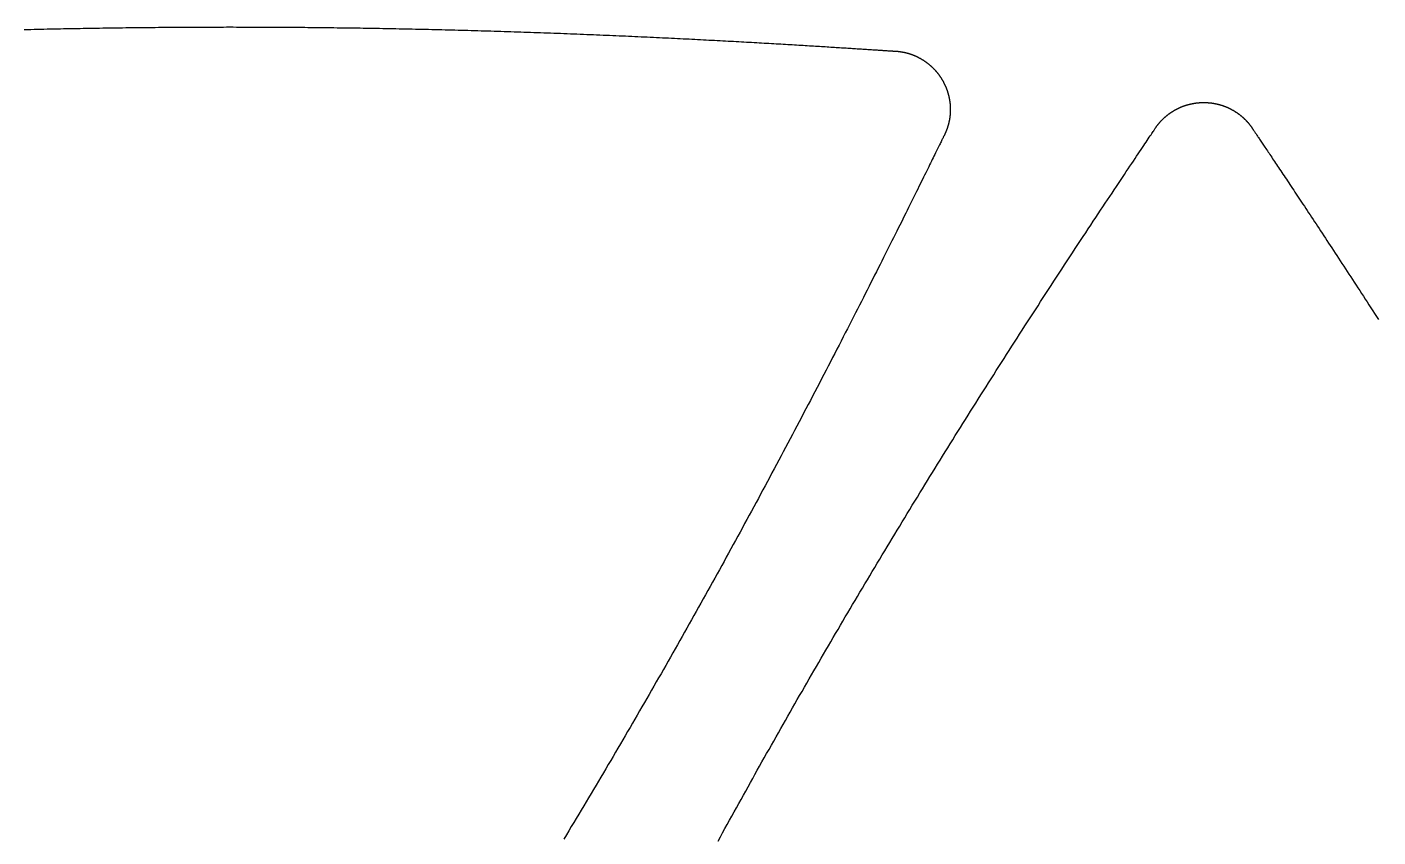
# Model space of a CAD drawing. Extents: x -3 to 136, y 0 to 121.
# Drawn here: x 29.45 to 53.04, y 14.87 to 29.02 of the extents above; entities that cross this region are included whole.
import ezdxf

# ---------------------------------------------------------------- set-up
doc = ezdxf.new("R2010")
doc.units = 0
doc.layers.get('0').update_dxf_attribs({"linetype": 'CONTINUOUS'})

msp = doc.modelspace()

# ---------------------------------------------------------------- linework, layer by layer
for points in [[(29.405, 28.9781, 0), (29.4624, 28.9795, 0), (29.5197, 28.9809, 0), (29.5771, 28.9822, 0), (29.6345, 28.9835, 0), (29.6918, 28.9848, 0), (29.7491, 28.9861, 0), (29.8064, 28.9873, 0), (29.8637, 28.9885, 0), (29.9209, 28.9897, 0), (29.9782, 28.9909, 0), (30.0354, 28.9921, 0), (30.0926, 28.9932, 0), (30.1498, 28.9943, 0), (30.207, 28.9954, 0), (30.2642, 28.9965, 0), (30.3213, 28.9975, 0), (30.3785, 28.9985, 0), (30.4356, 28.9995, 0), (30.4927, 29.0005, 0), (30.5498, 29.0015, 0), (30.6069, 29.0024, 0), (30.664, 29.0033, 0), (30.721, 29.0042, 0), (30.7781, 29.0051, 0), (30.8351, 29.0059, 0), (30.8921, 29.0068, 0), (30.9491, 29.0076, 0), (31.0061, 29.0083, 0), (31.0631, 29.0091, 0), (31.1201, 29.0098, 0), (31.177, 29.0106, 0), (31.234, 29.0112, 0), (31.2909, 29.0119, 0), (31.3479, 29.0126, 0), (31.4048, 29.0132, 0), (31.4617, 29.0138, 0), (31.5186, 29.0144, 0), (31.5755, 29.0149, 0), (31.6324, 29.0155, 0), (31.6893, 29.016, 0), (31.7462, 29.0165, 0), (31.803, 29.017, 0), (31.8599, 29.0174, 0), (31.9167, 29.0179, 0), (31.9736, 29.0183, 0), (32.0304, 29.0187, 0), (32.0872, 29.019, 0), (32.1441, 29.0194, 0), (32.2009, 29.0197, 0), (32.2577, 29.02, 0), (32.3145, 29.0203, 0), (32.3713, 29.0205, 0), (32.4281, 29.0207, 0), (32.4849, 29.021, 0), (32.5417, 29.0212, 0), (32.5985, 29.0213, 0), (32.6552, 29.0215, 0), (32.712, 29.0216, 0), (32.7688, 29.0217, 0), (32.8256, 29.0218, 0), (32.8823, 29.0218, 0), (32.9391, 29.0219, 0), (32.9959, 29.0219, 0), (33.0526, 29.0219, 0), (33.1094, 29.0218, 0), (33.1661, 29.0218, 0), (33.2229, 29.0217, 0), (33.2797, 29.0216, 0), (33.3364, 29.0215, 0), (33.3932, 29.0214, 0), (33.4499, 29.0212, 0), (33.5067, 29.021, 0), (33.5635, 29.0208, 0), (33.6202, 29.0206, 0), (33.677, 29.0204, 0), (33.7337, 29.0201, 0), (33.7905, 29.0198, 0), (33.8473, 29.0195, 0), (33.904, 29.0192, 0), (33.9608, 29.0188, 0), (34.0176, 29.0184, 0), (34.0743, 29.018, 0), (34.1311, 29.0176, 0), (34.1879, 29.0172, 0), (34.2447, 29.0167, 0), (34.3015, 29.0162, 0), (34.3583, 29.0157, 0), (34.4151, 29.0152, 0), (34.4719, 29.0146, 0), (34.5287, 29.014, 0), (34.5855, 29.0134, 0), (34.6423, 29.0128, 0), (34.6992, 29.0122, 0), (34.756, 29.0115, 0), (34.8128, 29.0108, 0), (34.8697, 29.0101, 0), (34.9265, 29.0094, 0), (34.9834, 29.0087, 0), (35.0403, 29.0079, 0), (35.0971, 29.0071, 0), (35.154, 29.0063, 0), (35.2109, 29.0055, 0), (35.2678, 29.0046, 0), (35.3247, 29.0037, 0), (35.3817, 29.0028, 0), (35.4386, 29.0019, 0), (35.4955, 29.001, 0), (35.5525, 29, 0), (35.6094, 28.999, 0), (35.6664, 28.998, 0), (35.7234, 28.997, 0), (35.7804, 28.9959, 0), (35.8374, 28.9949, 0), (35.8944, 28.9938, 0), (35.9514, 28.9927, 0), (36.0085, 28.9915, 0), (36.0655, 28.9904, 0), (36.1226, 28.9892, 0), (36.1797, 28.988, 0), (36.2368, 28.9868, 0), (36.2939, 28.9855, 0), (36.351, 28.9842, 0), (36.4081, 28.983, 0), (36.4653, 28.9816, 0), (36.5224, 28.9803, 0), (36.5796, 28.979, 0), (36.6368, 28.9776, 0), (36.694, 28.9762, 0), (36.7513, 28.9748, 0), (36.8085, 28.9733, 0), (36.8658, 28.9719, 0), (36.923, 28.9704, 0), (36.9803, 28.9689, 0), (37.0376, 28.9674, 0), (37.0949, 28.9658, 0), (37.1523, 28.9642, 0), (37.2097, 28.9626, 0), (37.267, 28.961, 0), (37.3244, 28.9594, 0), (37.3818, 28.9577, 0), (37.4393, 28.9561, 0), (37.4967, 28.9544, 0), (37.5542, 28.9527, 0), (37.6117, 28.9509, 0), (37.6692, 28.9491, 0), (37.7267, 28.9474, 0), (37.7843, 28.9456, 0), (37.8419, 28.9437, 0), (37.8995, 28.9419, 0), (37.9571, 28.94, 0), (38.0147, 28.9381, 0), (38.0724, 28.9362, 0), (38.1301, 28.9343, 0), (38.1878, 28.9323, 0), (38.2455, 28.9303, 0), (38.3033, 28.9283, 0), (38.361, 28.9263, 0), (38.4188, 28.9243, 0), (38.4767, 28.9222, 0), (38.5345, 28.9201, 0), (38.5924, 28.918, 0), (38.6503, 28.9159, 0), (38.7082, 28.9137, 0), (38.7661, 28.9116, 0), (38.8241, 28.9094, 0), (38.8821, 28.9072, 0), (38.9401, 28.9049, 0), (38.998, 28.9027, 0), (39.0557, 28.9004, 0), (39.1133, 28.8981, 0), (39.1707, 28.8958, 0), (39.228, 28.8935, 0), (39.285, 28.8912, 0), (39.342, 28.8889, 0), (39.3987, 28.8866, 0), (39.4553, 28.8842, 0), (39.5118, 28.8818, 0), (39.568, 28.8795, 0), (39.6241, 28.8771, 0), (39.68, 28.8747, 0), (39.7357, 28.8723, 0), (39.7912, 28.8698, 0), (39.8466, 28.8674, 0), (39.9017, 28.865, 0), (39.9567, 28.8625, 0), (40.0115, 28.8601, 0), (40.0661, 28.8576, 0), (40.1205, 28.8552, 0), (40.1746, 28.8527, 0), (40.2286, 28.8502, 0), (40.2824, 28.8477, 0), (40.336, 28.8452, 0), (40.3893, 28.8427, 0), (40.4425, 28.8402, 0), (40.4954, 28.8377, 0), (40.5481, 28.8352, 0), (40.6006, 28.8327, 0), (40.6529, 28.8301, 0), (40.7049, 28.8276, 0), (40.7567, 28.8251, 0), (40.8083, 28.8226, 0), (40.8597, 28.82, 0), (40.9108, 28.8175, 0), (40.9617, 28.8149, 0), (41.0123, 28.8124, 0), (41.0627, 28.8099, 0), (41.1128, 28.8073, 0), (41.1628, 28.8048, 0), (41.2124, 28.8022, 0), (41.2618, 28.7997, 0), (41.311, 28.7971, 0), (41.3599, 28.7946, 0), (41.4085, 28.792, 0), (41.4569, 28.7895, 0), (41.505, 28.787, 0), (41.5528, 28.7844, 0), (41.6004, 28.7819, 0), (41.6477, 28.7794, 0), (41.6947, 28.7768, 0), (41.7414, 28.7743, 0), (41.7879, 28.7718, 0), (41.8341, 28.7693, 0), (41.88, 28.7668, 0), (41.9256, 28.7643, 0), (41.9709, 28.7618, 0), (42.016, 28.7593, 0), (42.0607, 28.7568, 0), (42.1052, 28.7543, 0), (42.1493, 28.7518, 0), (42.1931, 28.7494, 0), (42.2367, 28.7469, 0), (42.2799, 28.7445, 0), (42.3228, 28.742, 0), (42.3655, 28.7396, 0), (42.4077, 28.7371, 0), (42.4497, 28.7347, 0), (42.4914, 28.7323, 0), (42.5327, 28.7299, 0), (42.5738, 28.7275, 0), (42.6144, 28.7252, 0), (42.6548, 28.7228, 0), (42.6948, 28.7205, 0), (42.7345, 28.7181, 0), (42.7739, 28.7158, 0), (42.8129, 28.7135, 0), (42.8516, 28.7112, 0), (42.8899, 28.7089, 0), (42.9279, 28.7066, 0), (42.9656, 28.7043, 0), (43.0029, 28.7021, 0), (43.0398, 28.6999, 0), (43.0764, 28.6976, 0), (43.1126, 28.6954, 0), (43.1485, 28.6932, 0), (43.184, 28.6911, 0), (43.2191, 28.6889, 0), (43.2539, 28.6868, 0), (43.2883, 28.6847, 0), (43.3223, 28.6825, 0), (43.356, 28.6805, 0), (43.3892, 28.6784, 0), (43.4221, 28.6763, 0), (43.4546, 28.6743, 0), (43.4868, 28.6723, 0), (43.5185, 28.6703, 0), (43.5498, 28.6683, 0), (43.5808, 28.6664, 0), (43.6113, 28.6645, 0), (43.6415, 28.6625, 0), (43.6713, 28.6607, 0), (43.7006, 28.6588, 0), (43.7296, 28.6569, 0), (43.7581, 28.6551, 0), (43.7862, 28.6533, 0), (43.814, 28.6515, 0), (43.8413, 28.6498, 0), (43.8681, 28.6481, 0), (43.8946, 28.6463, 0), (43.9207, 28.6447, 0), (43.9463, 28.643, 0), (43.9715, 28.6414, 0), (43.9962, 28.6398, 0), (44.0206, 28.6382, 0), (44.0445, 28.6366, 0), (44.0679, 28.6351, 0), (44.0909, 28.6336, 0), (44.1135, 28.6321, 0), (44.1356, 28.6307, 0), (44.1573, 28.6293, 0), (44.1786, 28.6279, 0), (44.1993, 28.6265, 0), (44.2197, 28.6252, 0), (44.2395, 28.6239, 0), (44.259, 28.6226, 0), (44.2779, 28.6214, 0), (44.2964, 28.6202, 0), (44.3144, 28.619, 0), (44.332, 28.6178, 0), (44.349, 28.6167, 0), (44.3656, 28.6156, 0), (44.3818, 28.6146, 0), (44.3974, 28.6135, 0), (44.4126, 28.6125, 0), (44.4273, 28.6116, 0), (44.4415, 28.6107, 0), (44.4552, 28.6098, 0), (44.4684, 28.6089, 0), (44.4811, 28.6081, 0), (44.4933, 28.6073, 0), (44.5051, 28.6066, 0), (44.5163, 28.6059, 0), (44.527, 28.6052, 0), (44.5372, 28.6045, 0), (44.5469, 28.6039, 0), (44.5561, 28.6034, 0), (44.5648, 28.6028, 0), (44.573, 28.6023, 0), (44.5806, 28.6019, 0), (44.5877, 28.6015, 0), (44.5943, 28.6011, 0), (44.6004, 28.6008, 0), (44.606, 28.6005, 0), (44.611, 28.6002, 0)], [(44.611, 28.6002, 0), (44.6155, 28.6, 0), (44.62, 28.5997, 0), (44.6246, 28.5994, 0), (44.6291, 28.5991, 0), (44.6336, 28.5988, 0), (44.6381, 28.5985, 0), (44.6426, 28.5981, 0), (44.6471, 28.5977, 0), (44.6517, 28.5973, 0), (44.6562, 28.5969, 0), (44.6607, 28.5965, 0), (44.6652, 28.596, 0), (44.6697, 28.5955, 0), (44.6742, 28.595, 0), (44.6787, 28.5945, 0), (44.6832, 28.5939, 0), (44.6877, 28.5934, 0), (44.6921, 28.5928, 0), (44.6966, 28.5922, 0), (44.7011, 28.5915, 0), (44.7056, 28.5909, 0), (44.7101, 28.5902, 0), (44.7145, 28.5895, 0), (44.719, 28.5888, 0), (44.7235, 28.5881, 0), (44.7279, 28.5873, 0), (44.7324, 28.5866, 0), (44.7369, 28.5858, 0), (44.7413, 28.585, 0), (44.7458, 28.5841, 0), (44.7502, 28.5833, 0), (44.7547, 28.5824, 0), (44.7591, 28.5815, 0), (44.7635, 28.5806, 0), (44.768, 28.5796, 0), (44.7724, 28.5787, 0), (44.7768, 28.5777, 0), (44.7812, 28.5767, 0), (44.7856, 28.5757, 0), (44.79, 28.5747, 0), (44.7944, 28.5736, 0), (44.7989, 28.5725, 0), (44.8032, 28.5714, 0), (44.8076, 28.5703, 0), (44.812, 28.5692, 0), (44.8164, 28.568, 0), (44.8208, 28.5669, 0), (44.8252, 28.5657, 0), (44.8295, 28.5645, 0), (44.8339, 28.5632, 0), (44.8382, 28.562, 0), (44.8426, 28.5607, 0), (44.8469, 28.5594, 0), (44.8513, 28.5581, 0), (44.8556, 28.5567, 0), (44.8599, 28.5554, 0), (44.8642, 28.554, 0), (44.8685, 28.5526, 0), (44.8729, 28.5512, 0), (44.8772, 28.5498, 0), (44.8814, 28.5483, 0), (44.8857, 28.5469, 0), (44.89, 28.5454, 0), (44.8943, 28.5439, 0), (44.8985, 28.5424, 0), (44.9028, 28.5408, 0), (44.907, 28.5392, 0), (44.9113, 28.5377, 0), (44.9155, 28.5361, 0), (44.9197, 28.5344, 0), (44.924, 28.5328, 0), (44.9282, 28.5311, 0), (44.9324, 28.5295, 0), (44.9366, 28.5278, 0), (44.9408, 28.526, 0), (44.9449, 28.5243, 0), (44.9491, 28.5226, 0), (44.9533, 28.5208, 0), (44.9574, 28.519, 0), (44.9616, 28.5172, 0), (44.9657, 28.5154, 0), (44.9699, 28.5135, 0), (44.974, 28.5116, 0), (44.9781, 28.5098, 0), (44.9822, 28.5079, 0), (44.9863, 28.5059, 0), (44.9904, 28.504, 0), (44.9945, 28.502, 0), (44.9986, 28.5001, 0), (45.0027, 28.4981, 0), (45.0067, 28.4961, 0), (45.0108, 28.494, 0), (45.0148, 28.492, 0), (45.0188, 28.4899, 0), (45.0229, 28.4878, 0), (45.0269, 28.4857, 0), (45.0309, 28.4836, 0), (45.0349, 28.4814, 0), (45.0389, 28.4793, 0), (45.0428, 28.4771, 0), (45.0468, 28.4749, 0), (45.0508, 28.4727, 0), (45.0547, 28.4705, 0), (45.0586, 28.4682, 0), (45.0626, 28.466, 0), (45.0665, 28.4637, 0), (45.0704, 28.4614, 0), (45.0743, 28.4591, 0), (45.0781, 28.4568, 0), (45.082, 28.4544, 0), (45.0859, 28.4521, 0), (45.0897, 28.4497, 0), (45.0935, 28.4473, 0), (45.0974, 28.4449, 0), (45.1012, 28.4424, 0), (45.105, 28.44, 0), (45.1088, 28.4375, 0), (45.1126, 28.435, 0), (45.1163, 28.4325, 0), (45.1201, 28.43, 0), (45.1238, 28.4275, 0), (45.1276, 28.425, 0), (45.1313, 28.4224, 0), (45.135, 28.4198, 0), (45.1387, 28.4172, 0), (45.1424, 28.4146, 0), (45.146, 28.412, 0), (45.1497, 28.4093, 0), (45.1534, 28.4067, 0), (45.157, 28.404, 0), (45.1606, 28.4013, 0), (45.1642, 28.3986, 0), (45.1678, 28.3959, 0), (45.1714, 28.3931, 0), (45.175, 28.3904, 0), (45.1786, 28.3876, 0), (45.1821, 28.3848, 0), (45.1857, 28.382, 0), (45.1892, 28.3792, 0), (45.1927, 28.3764, 0), (45.1962, 28.3735, 0), (45.1997, 28.3707, 0), (45.2032, 28.3678, 0), (45.2066, 28.3649, 0), (45.2101, 28.362, 0), (45.2135, 28.3591, 0), (45.217, 28.3561, 0), (45.2204, 28.3532, 0), (45.2238, 28.3502, 0), (45.2272, 28.3472, 0), (45.2305, 28.3442, 0), (45.2339, 28.3412, 0), (45.2373, 28.3382, 0), (45.2406, 28.3351, 0), (45.2439, 28.3321, 0), (45.2472, 28.329, 0), (45.2505, 28.3259, 0), (45.2538, 28.3228, 0), (45.2571, 28.3197, 0), (45.2603, 28.3166, 0), (45.2636, 28.3134, 0), (45.2668, 28.3102, 0), (45.27, 28.3071, 0), (45.2732, 28.3039, 0), (45.2764, 28.3007, 0), (45.2796, 28.2974, 0), (45.2827, 28.2942, 0), (45.2859, 28.291, 0), (45.289, 28.2877, 0), (45.2921, 28.2844, 0), (45.2952, 28.2811, 0), (45.2983, 28.2778, 0), (45.3014, 28.2745, 0), (45.3045, 28.2712, 0), (45.3075, 28.2678, 0), (45.3105, 28.2645, 0), (45.3136, 28.2611, 0), (45.3166, 28.2577, 0), (45.3196, 28.2543, 0), (45.3225, 28.2509, 0), (45.3255, 28.2475, 0), (45.3284, 28.244, 0), (45.3314, 28.2406, 0), (45.3343, 28.2371, 0), (45.3372, 28.2336, 0), (45.3401, 28.2301, 0), (45.3429, 28.2266, 0), (45.3458, 28.2231, 0), (45.3486, 28.2195, 0), (45.3515, 28.216, 0), (45.3543, 28.2124, 0), (45.3571, 28.2089, 0), (45.3598, 28.2053, 0), (45.3626, 28.2017, 0), (45.3653, 28.1981, 0), (45.3681, 28.1945, 0), (45.3708, 28.1908, 0), (45.3735, 28.1872, 0), (45.3761, 28.1836, 0), (45.3788, 28.1799, 0), (45.3814, 28.1762, 0), (45.3841, 28.1725, 0), (45.3867, 28.1689, 0), (45.3893, 28.1651, 0), (45.3919, 28.1614, 0), (45.3944, 28.1577, 0), (45.397, 28.154, 0), (45.3995, 28.1502, 0), (45.402, 28.1465, 0), (45.4045, 28.1427, 0), (45.407, 28.1389, 0), (45.4094, 28.1351, 0), (45.4119, 28.1313, 0), (45.4143, 28.1275, 0), (45.4167, 28.1237, 0), (45.4191, 28.1199, 0), (45.4215, 28.116, 0), (45.4238, 28.1122, 0), (45.4262, 28.1083, 0), (45.4285, 28.1044, 0), (45.4308, 28.1005, 0), (45.4331, 28.0966, 0), (45.4354, 28.0927, 0), (45.4376, 28.0888, 0), (45.4399, 28.0849, 0), (45.4421, 28.081, 0), (45.4443, 28.077, 0), (45.4465, 28.0731, 0), (45.4487, 28.0691, 0), (45.4508, 28.0652, 0), (45.4529, 28.0612, 0), (45.4551, 28.0572, 0), (45.4572, 28.0532, 0), (45.4592, 28.0492, 0), (45.4613, 28.0452, 0), (45.4634, 28.0411, 0), (45.4654, 28.0371, 0), (45.4674, 28.0331, 0), (45.4694, 28.029, 0), (45.4714, 28.0249, 0), (45.4733, 28.0209, 0), (45.4753, 28.0168, 0), (45.4772, 28.0127, 0), (45.4791, 28.0086, 0), (45.481, 28.0045, 0), (45.4829, 28.0004, 0), (45.4847, 27.9963, 0), (45.4865, 27.9921, 0), (45.4884, 27.988, 0), (45.4901, 27.9839, 0), (45.4919, 27.9797, 0), (45.4937, 27.9755, 0), (45.4954, 27.9714, 0), (45.4972, 27.9672, 0), (45.4989, 27.963, 0), (45.5006, 27.9588, 0), (45.5022, 27.9546, 0), (45.5039, 27.9504, 0), (45.5055, 27.9462, 0), (45.5071, 27.9419, 0), (45.5087, 27.9377, 0), (45.5103, 27.9335, 0), (45.5119, 27.9292, 0), (45.5134, 27.925, 0), (45.5149, 27.9207, 0), (45.5164, 27.9164, 0), (45.5179, 27.9122, 0), (45.5194, 27.9079, 0), (45.5208, 27.9036, 0), (45.5223, 27.8993, 0), (45.5237, 27.895, 0), (45.5251, 27.8907, 0), (45.5264, 27.8863, 0), (45.5278, 27.882, 0), (45.5291, 27.8777, 0), (45.5305, 27.8733, 0), (45.5317, 27.869, 0), (45.533, 27.8646, 0), (45.5343, 27.8603, 0), (45.5355, 27.8559, 0), (45.5367, 27.8516, 0), (45.5379, 27.8472, 0), (45.5391, 27.8428, 0), (45.5403, 27.8385, 0), (45.5414, 27.8341, 0), (45.5425, 27.8297, 0), (45.5437, 27.8253, 0), (45.5447, 27.8209, 0), (45.5458, 27.8165, 0), (45.5468, 27.8121, 0), (45.5479, 27.8077, 0), (45.5489, 27.8033, 0), (45.5499, 27.7989, 0), (45.5508, 27.7945, 0), (45.5518, 27.79, 0), (45.5527, 27.7856, 0), (45.5536, 27.7812, 0), (45.5545, 27.7768, 0), (45.5554, 27.7723, 0), (45.5562, 27.7679, 0), (45.557, 27.7634, 0), (45.5578, 27.759, 0), (45.5586, 27.7546, 0), (45.5594, 27.7501, 0), (45.5602, 27.7456, 0), (45.5609, 27.7412, 0), (45.5616, 27.7367, 0), (45.5623, 27.7323, 0), (45.563, 27.7278, 0), (45.5636, 27.7233, 0), (45.5642, 27.7189, 0), (45.5648, 27.7144, 0), (45.5654, 27.7099, 0), (45.566, 27.7054, 0), (45.5666, 27.7009, 0), (45.5671, 27.6965, 0), (45.5676, 27.692, 0), (45.5681, 27.6875, 0), (45.5686, 27.683, 0), (45.569, 27.6785, 0), (45.5695, 27.674, 0), (45.5699, 27.6695, 0), (45.5703, 27.665, 0), (45.5706, 27.6605, 0), (45.571, 27.656, 0), (45.5713, 27.6515, 0), (45.5716, 27.647, 0), (45.5719, 27.6425, 0), (45.5722, 27.638, 0), (45.5725, 27.6335, 0), (45.5727, 27.629, 0), (45.5729, 27.6245, 0), (45.5731, 27.62, 0), (45.5733, 27.6154, 0), (45.5734, 27.6109, 0), (45.5736, 27.6064, 0), (45.5737, 27.6019, 0), (45.5738, 27.5974, 0), (45.5738, 27.5929, 0), (45.5739, 27.5883, 0), (45.5739, 27.5838, 0), (45.5739, 27.5793, 0), (45.5739, 27.5748, 0), (45.5739, 27.5703, 0), (45.5739, 27.5657, 0), (45.5738, 27.5612, 0), (45.5737, 27.5567, 0), (45.5736, 27.5522, 0), (45.5735, 27.5477, 0), (45.5733, 27.5431, 0), (45.5732, 27.5386, 0), (45.573, 27.5341, 0), (45.5728, 27.5296, 0), (45.5725, 27.525, 0), (45.5723, 27.5205, 0), (45.572, 27.516, 0), (45.5717, 27.5115, 0), (45.5714, 27.507, 0), (45.5711, 27.5024, 0), (45.5707, 27.4979, 0), (45.5704, 27.4934, 0), (45.57, 27.4889, 0), (45.5696, 27.4844, 0), (45.5691, 27.4799, 0), (45.5687, 27.4754, 0), (45.5682, 27.4709, 0), (45.5677, 27.4664, 0), (45.5672, 27.4619, 0), (45.5667, 27.4574, 0), (45.5661, 27.4529, 0), (45.5655, 27.4484, 0), (45.565, 27.4439, 0), (45.5643, 27.4394, 0), (45.5637, 27.4349, 0), (45.5631, 27.4305, 0), (45.5624, 27.426, 0), (45.5617, 27.4215, 0), (45.561, 27.417, 0), (45.5602, 27.4126, 0), (45.5595, 27.4081, 0), (45.5587, 27.4037, 0), (45.5579, 27.3992, 0), (45.5571, 27.3948, 0), (45.5563, 27.3903, 0), (45.5554, 27.3859, 0), (45.5546, 27.3815, 0), (45.5537, 27.377, 0), (45.5528, 27.3726, 0), (45.5518, 27.3682, 0), (45.5509, 27.3638, 0), (45.5499, 27.3594, 0), (45.5489, 27.355, 0), (45.5479, 27.3506, 0), (45.5469, 27.3462, 0), (45.5458, 27.3418, 0), (45.5448, 27.3374, 0), (45.5437, 27.333, 0), (45.5426, 27.3286, 0), (45.5414, 27.3243, 0), (45.5403, 27.3199, 0), (45.5391, 27.3155, 0), (45.5379, 27.3112, 0), (45.5367, 27.3068, 0), (45.5355, 27.3025, 0), (45.5343, 27.2982, 0), (45.533, 27.2938, 0), (45.5317, 27.2895, 0), (45.5304, 27.2852, 0), (45.5291, 27.2809, 0), (45.5277, 27.2766, 0), (45.5264, 27.2723, 0), (45.525, 27.268, 0), (45.5236, 27.2637, 0), (45.5222, 27.2594, 0), (45.5207, 27.2551, 0), (45.5193, 27.2509, 0), (45.5178, 27.2466, 0), (45.5163, 27.2423, 0), (45.5148, 27.2381, 0), (45.5132, 27.2338, 0), (45.5117, 27.2296, 0), (45.5101, 27.2254, 0), (45.5085, 27.2211, 0), (45.5069, 27.2169, 0), (45.5052, 27.2127, 0), (45.5036, 27.2085, 0), (45.5019, 27.2043, 0), (45.5002, 27.2001, 0), (45.4985, 27.196, 0), (45.4968, 27.1918, 0), (45.495, 27.1876, 0), (45.4933, 27.1835, 0), (45.4915, 27.1793, 0), (45.4897, 27.1752, 0), (45.4878, 27.171, 0), (45.486, 27.1669, 0), (45.4841, 27.1628, 0), (45.4822, 27.1587, 0), (45.4803, 27.1546, 0), (45.4784, 27.1505, 0), (45.4765, 27.1464, 0), (45.4745, 27.1423, 0), (45.4725, 27.1382, 0), (45.4705, 27.1342, 0), (45.4685, 27.1301, 0), (45.4665, 27.1261, 0), (45.4644, 27.122, 0)], [(49.1461, 27.2425, 0), (49.1485, 27.2463, 0), (49.151, 27.2501, 0), (49.1535, 27.2538, 0), (49.1561, 27.2576, 0), (49.1586, 27.2613, 0), (49.1611, 27.2651, 0), (49.1637, 27.2688, 0), (49.1663, 27.2725, 0), (49.1689, 27.2762, 0), (49.1715, 27.2799, 0), (49.1742, 27.2836, 0), (49.1768, 27.2873, 0), (49.1795, 27.2909, 0), (49.1822, 27.2946, 0), (49.1849, 27.2982, 0), (49.1876, 27.3018, 0), (49.1903, 27.3054, 0), (49.1931, 27.309, 0), (49.1959, 27.3126, 0), (49.1987, 27.3162, 0), (49.2015, 27.3197, 0), (49.2043, 27.3233, 0), (49.2071, 27.3268, 0), (49.21, 27.3303, 0), (49.2128, 27.3338, 0), (49.2157, 27.3373, 0), (49.2186, 27.3408, 0), (49.2215, 27.3443, 0), (49.2245, 27.3477, 0), (49.2274, 27.3511, 0), (49.2304, 27.3546, 0), (49.2333, 27.358, 0), (49.2363, 27.3614, 0), (49.2393, 27.3648, 0), (49.2424, 27.3681, 0), (49.2454, 27.3715, 0), (49.2485, 27.3748, 0), (49.2515, 27.3781, 0), (49.2546, 27.3815, 0), (49.2577, 27.3848, 0), (49.2608, 27.3881, 0), (49.264, 27.3913, 0), (49.2671, 27.3946, 0), (49.2703, 27.3978, 0), (49.2735, 27.4011, 0), (49.2767, 27.4043, 0), (49.2799, 27.4075, 0), (49.2831, 27.4107, 0), (49.2863, 27.4138, 0), (49.2896, 27.417, 0), (49.2928, 27.4201, 0), (49.2961, 27.4233, 0), (49.2994, 27.4264, 0), (49.3027, 27.4295, 0), (49.306, 27.4326, 0), (49.3094, 27.4356, 0), (49.3127, 27.4387, 0), (49.3161, 27.4417, 0), (49.3194, 27.4448, 0), (49.3228, 27.4478, 0), (49.3262, 27.4508, 0), (49.3296, 27.4537, 0), (49.3331, 27.4567, 0), (49.3365, 27.4596, 0), (49.34, 27.4626, 0), (49.3434, 27.4655, 0), (49.3469, 27.4684, 0), (49.3504, 27.4713, 0), (49.3539, 27.4741, 0), (49.3574, 27.477, 0), (49.361, 27.4798, 0), (49.3645, 27.4826, 0), (49.3681, 27.4854, 0), (49.3716, 27.4882, 0), (49.3752, 27.491, 0), (49.3788, 27.4937, 0), (49.3824, 27.4965, 0), (49.386, 27.4992, 0), (49.3897, 27.5019, 0), (49.3933, 27.5046, 0), (49.3969, 27.5073, 0), (49.4006, 27.5099, 0), (49.4043, 27.5126, 0), (49.408, 27.5152, 0), (49.4117, 27.5178, 0), (49.4154, 27.5204, 0), (49.4191, 27.523, 0), (49.4229, 27.5255, 0), (49.4266, 27.5281, 0), (49.4304, 27.5306, 0), (49.4341, 27.5331, 0), (49.4379, 27.5356, 0), (49.4417, 27.5381, 0), (49.4455, 27.5405, 0), (49.4494, 27.543, 0), (49.4532, 27.5454, 0), (49.457, 27.5478, 0), (49.4609, 27.5502, 0), (49.4647, 27.5526, 0), (49.4686, 27.5549, 0), (49.4725, 27.5572, 0), (49.4764, 27.5596, 0), (49.4803, 27.5619, 0), (49.4842, 27.5642, 0), (49.4881, 27.5664, 0), (49.492, 27.5687, 0), (49.496, 27.5709, 0), (49.4999, 27.5731, 0), (49.5039, 27.5753, 0), (49.5079, 27.5775, 0), (49.5118, 27.5796, 0), (49.5158, 27.5818, 0), (49.5198, 27.5839, 0), (49.5238, 27.586, 0), (49.5278, 27.5881, 0), (49.5318, 27.5902, 0), (49.5359, 27.5922, 0), (49.5399, 27.5943, 0), (49.544, 27.5963, 0), (49.548, 27.5983, 0), (49.5521, 27.6002, 0), (49.5561, 27.6022, 0), (49.5602, 27.6041, 0), (49.5643, 27.6061, 0), (49.5684, 27.608, 0), (49.5725, 27.6099, 0), (49.5766, 27.6117, 0), (49.5807, 27.6136, 0), (49.5849, 27.6154, 0), (49.589, 27.6172, 0), (49.5931, 27.619, 0), (49.5973, 27.6208, 0), (49.6015, 27.6226, 0), (49.6056, 27.6243, 0), (49.6098, 27.626, 0), (49.614, 27.6277, 0), (49.6182, 27.6294, 0), (49.6224, 27.6311, 0), (49.6266, 27.6327, 0), (49.6308, 27.6343, 0), (49.635, 27.636, 0), (49.6392, 27.6375, 0), (49.6435, 27.6391, 0), (49.6477, 27.6407, 0), (49.6519, 27.6422, 0), (49.6562, 27.6437, 0), (49.6605, 27.6452, 0), (49.6647, 27.6467, 0), (49.669, 27.6482, 0), (49.6733, 27.6496, 0), (49.6776, 27.651, 0), (49.6818, 27.6524, 0), (49.6861, 27.6538, 0), (49.6905, 27.6552, 0), (49.6948, 27.6565, 0), (49.6991, 27.6579, 0), (49.7034, 27.6592, 0), (49.7077, 27.6605, 0), (49.7121, 27.6617, 0), (49.7164, 27.663, 0), (49.7208, 27.6642, 0), (49.7251, 27.6654, 0), (49.7295, 27.6666, 0), (49.7338, 27.6678, 0), (49.7382, 27.669, 0), (49.7426, 27.6701, 0), (49.747, 27.6712, 0), (49.7513, 27.6723, 0), (49.7557, 27.6734, 0), (49.7601, 27.6745, 0), (49.7645, 27.6755, 0), (49.7689, 27.6765, 0), (49.7734, 27.6775, 0), (49.7778, 27.6785, 0), (49.7822, 27.6795, 0), (49.7866, 27.6804, 0), (49.7911, 27.6814, 0), (49.7955, 27.6823, 0), (49.7999, 27.6832, 0), (49.8044, 27.684, 0), (49.8088, 27.6849, 0), (49.8133, 27.6857, 0), (49.8177, 27.6865, 0), (49.8222, 27.6873, 0), (49.8267, 27.6881, 0), (49.8312, 27.6888, 0), (49.8356, 27.6896, 0), (49.8401, 27.6903, 0), (49.8446, 27.691, 0), (49.8491, 27.6916, 0), (49.8535, 27.6923, 0), (49.858, 27.6929, 0), (49.8625, 27.6935, 0), (49.867, 27.6941, 0), (49.8715, 27.6947, 0), (49.876, 27.6952, 0), (49.8805, 27.6958, 0), (49.885, 27.6963, 0), (49.8895, 27.6968, 0), (49.894, 27.6973, 0), (49.8985, 27.6977, 0), (49.903, 27.6981, 0), (49.9075, 27.6986, 0), (49.912, 27.699, 0), (49.9165, 27.6993, 0), (49.921, 27.6997, 0), (49.9255, 27.7, 0), (49.93, 27.7003, 0), (49.9345, 27.7006, 0), (49.9391, 27.7009, 0), (49.9436, 27.7012, 0), (49.9481, 27.7014, 0), (49.9526, 27.7016, 0), (49.9571, 27.7018, 0), (49.9616, 27.702, 0), (49.9661, 27.7021, 0), (49.9707, 27.7023, 0), (49.9752, 27.7024, 0), (49.9797, 27.7025, 0), (49.9842, 27.7026, 0), (49.9887, 27.7026, 0), (49.9932, 27.7027, 0), (49.9978, 27.7027, 0), (50.0023, 27.7027, 0), (50.0068, 27.7026, 0), (50.0113, 27.7026, 0), (50.0158, 27.7025, 0), (50.0203, 27.7025, 0), (50.0249, 27.7024, 0), (50.0294, 27.7022, 0), (50.0339, 27.7021, 0), (50.0384, 27.7019, 0), (50.0429, 27.7018, 0), (50.0474, 27.7016, 0), (50.0519, 27.7013, 0), (50.0564, 27.7011, 0), (50.0609, 27.7008, 0), (50.0655, 27.7006, 0), (50.07, 27.7003, 0), (50.0745, 27.6999, 0), (50.079, 27.6996, 0), (50.0835, 27.6992, 0), (50.088, 27.6989, 0), (50.0925, 27.6985, 0), (50.097, 27.6981, 0), (50.1015, 27.6976, 0), (50.106, 27.6972, 0), (50.1105, 27.6967, 0), (50.115, 27.6962, 0), (50.1194, 27.6957, 0), (50.1239, 27.6951, 0), (50.1284, 27.6946, 0), (50.1329, 27.694, 0), (50.1374, 27.6934, 0), (50.1419, 27.6928, 0), (50.1463, 27.6922, 0), (50.1508, 27.6915, 0), (50.1553, 27.6908, 0), (50.1598, 27.6901, 0), (50.1642, 27.6894, 0), (50.1687, 27.6887, 0), (50.1732, 27.6879, 0), (50.1776, 27.6872, 0), (50.1821, 27.6864, 0), (50.1865, 27.6855, 0), (50.191, 27.6847, 0), (50.1954, 27.6839, 0), (50.1999, 27.683, 0), (50.2043, 27.6821, 0), (50.2087, 27.6812, 0), (50.2132, 27.6803, 0), (50.2176, 27.6793, 0), (50.222, 27.6783, 0), (50.2265, 27.6773, 0), (50.2309, 27.6763, 0), (50.2353, 27.6753, 0), (50.2397, 27.6743, 0), (50.2441, 27.6732, 0), (50.2485, 27.6721, 0), (50.2529, 27.671, 0), (50.2573, 27.6699, 0), (50.2617, 27.6687, 0), (50.2661, 27.6676, 0), (50.2704, 27.6664, 0), (50.2748, 27.6652, 0), (50.2792, 27.664, 0), (50.2835, 27.6627, 0), (50.2879, 27.6615, 0), (50.2922, 27.6602, 0), (50.2965, 27.6589, 0), (50.3009, 27.6576, 0), (50.3052, 27.6562, 0), (50.3095, 27.6549, 0), (50.3138, 27.6535, 0), (50.3181, 27.6521, 0), (50.3224, 27.6507, 0), (50.3267, 27.6493, 0), (50.331, 27.6478, 0), (50.3352, 27.6464, 0), (50.3395, 27.6449, 0), (50.3438, 27.6434, 0), (50.348, 27.6419, 0), (50.3523, 27.6403, 0), (50.3565, 27.6388, 0), (50.3607, 27.6372, 0), (50.365, 27.6356, 0), (50.3692, 27.634, 0), (50.3734, 27.6323, 0), (50.3776, 27.6307, 0), (50.3818, 27.629, 0), (50.386, 27.6273, 0), (50.3902, 27.6256, 0), (50.3943, 27.6239, 0), (50.3985, 27.6221, 0), (50.4027, 27.6204, 0), (50.4068, 27.6186, 0), (50.4109, 27.6168, 0), (50.4151, 27.615, 0), (50.4192, 27.6132, 0), (50.4233, 27.6113, 0), (50.4274, 27.6094, 0), (50.4315, 27.6075, 0), (50.4356, 27.6056, 0), (50.4397, 27.6037, 0), (50.4438, 27.6018, 0), (50.4478, 27.5998, 0), (50.4519, 27.5978, 0), (50.456, 27.5958, 0), (50.46, 27.5938, 0), (50.464, 27.5918, 0), (50.468, 27.5897, 0), (50.4721, 27.5876, 0), (50.4761, 27.5856, 0), (50.4801, 27.5834, 0), (50.484, 27.5813, 0), (50.488, 27.5792, 0), (50.492, 27.577, 0), (50.496, 27.5748, 0), (50.4999, 27.5726, 0), (50.5038, 27.5704, 0), (50.5078, 27.5682, 0), (50.5117, 27.566, 0), (50.5156, 27.5637, 0), (50.5195, 27.5614, 0), (50.5234, 27.5591, 0), (50.5273, 27.5568, 0), (50.5312, 27.5544, 0), (50.535, 27.5521, 0), (50.5389, 27.5497, 0), (50.5427, 27.5473, 0), (50.5465, 27.5449, 0), (50.5504, 27.5425, 0), (50.5542, 27.5401, 0), (50.558, 27.5376, 0), (50.5618, 27.5351, 0), (50.5655, 27.5326, 0), (50.5693, 27.5301, 0), (50.5731, 27.5276, 0), (50.5768, 27.5251, 0), (50.5806, 27.5225, 0), (50.5843, 27.5199, 0), (50.588, 27.5173, 0), (50.5917, 27.5147, 0), (50.5954, 27.5121, 0), (50.5991, 27.5094, 0), (50.6027, 27.5068, 0), (50.6064, 27.5041, 0), (50.61, 27.5014, 0), (50.6137, 27.4987, 0), (50.6173, 27.496, 0), (50.6209, 27.4932, 0), (50.6245, 27.4905, 0), (50.628, 27.4877, 0), (50.6316, 27.4849, 0), (50.6352, 27.4821, 0), (50.6387, 27.4793, 0), (50.6422, 27.4764, 0), (50.6457, 27.4736, 0), (50.6492, 27.4707, 0), (50.6527, 27.4679, 0), (50.6562, 27.465, 0), (50.6596, 27.462, 0), (50.6631, 27.4591, 0), (50.6665, 27.4562, 0), (50.6699, 27.4532, 0), (50.6733, 27.4503, 0), (50.6767, 27.4473, 0), (50.6801, 27.4443, 0), (50.6835, 27.4413, 0), (50.6868, 27.4382, 0), (50.6901, 27.4352, 0), (50.6935, 27.4321, 0), (50.6968, 27.429, 0), (50.7001, 27.426, 0), (50.7033, 27.4229, 0), (50.7066, 27.4197, 0), (50.7098, 27.4166, 0), (50.7131, 27.4135, 0), (50.7163, 27.4103, 0), (50.7195, 27.4071, 0), (50.7227, 27.4039, 0), (50.7259, 27.4007, 0), (50.729, 27.3975, 0), (50.7322, 27.3943, 0), (50.7353, 27.391, 0), (50.7384, 27.3878, 0), (50.7415, 27.3845, 0), (50.7446, 27.3812, 0), (50.7477, 27.3779, 0), (50.7508, 27.3746, 0), (50.7538, 27.3712, 0), (50.7568, 27.3679, 0), (50.7599, 27.3645, 0), (50.7628, 27.3612, 0), (50.7658, 27.3578, 0), (50.7688, 27.3544, 0), (50.7718, 27.351, 0), (50.7747, 27.3475, 0), (50.7776, 27.3441, 0), (50.7805, 27.3406, 0), (50.7834, 27.3372, 0), (50.7863, 27.3337, 0), (50.7891, 27.3302, 0), (50.792, 27.3267, 0), (50.7948, 27.3232, 0), (50.7976, 27.3196, 0), (50.8004, 27.3161, 0), (50.8032, 27.3125, 0), (50.806, 27.309, 0), (50.8087, 27.3054, 0), (50.8114, 27.3018, 0), (50.8142, 27.2982, 0), (50.8169, 27.2945, 0), (50.8195, 27.2909, 0), (50.8222, 27.2872, 0), (50.8249, 27.2836, 0), (50.8275, 27.2799, 0), (50.8301, 27.2762, 0), (50.8327, 27.2725, 0), (50.8353, 27.2688, 0), (50.8379, 27.2651, 0), (50.8404, 27.2613, 0), (50.843, 27.2576, 0), (50.8455, 27.2538, 0), (50.848, 27.25, 0), (50.8505, 27.2463, 0), (50.8529, 27.2425, 0)], [(41.5186, 14.796, 0), (41.5587, 14.8693, 0), (41.5988, 14.9425, 0), (41.6389, 15.0157, 0), (41.6791, 15.0889, 0), (41.7193, 15.162, 0), (41.7595, 15.2351, 0), (41.7998, 15.3082, 0), (41.8401, 15.3812, 0), (41.8804, 15.4541, 0), (41.9208, 15.5271, 0), (41.9612, 15.6, 0), (42.0017, 15.6728, 0), (42.0422, 15.7457, 0), (42.0827, 15.8185, 0), (42.1232, 15.8912, 0), (42.1638, 15.964, 0), (42.2045, 16.0367, 0), (42.2452, 16.1093, 0), (42.2859, 16.182, 0), (42.3266, 16.2546, 0), (42.3675, 16.3272, 0), (42.4083, 16.3998, 0), (42.4492, 16.4723, 0), (42.4901, 16.5448, 0), (42.5311, 16.6173, 0), (42.5721, 16.6898, 0), (42.6132, 16.7622, 0), (42.6543, 16.8347, 0), (42.6954, 16.9071, 0), (42.7366, 16.9795, 0), (42.7779, 17.0518, 0), (42.8192, 17.1242, 0), (42.8605, 17.1965, 0), (42.9019, 17.2688, 0), (42.9433, 17.3411, 0), (42.9848, 17.4134, 0), (43.0264, 17.4857, 0), (43.0679, 17.558, 0), (43.1096, 17.6302, 0), (43.1513, 17.7025, 0), (43.193, 17.7747, 0), (43.2348, 17.8469, 0), (43.2767, 17.9191, 0), (43.3186, 17.9913, 0), (43.3605, 18.0635, 0), (43.4025, 18.1357, 0), (43.4446, 18.2079, 0), (43.4867, 18.2801, 0), (43.5289, 18.3523, 0), (43.5711, 18.4245, 0), (43.6134, 18.4967, 0), (43.6557, 18.5688, 0), (43.6981, 18.641, 0), (43.7406, 18.7132, 0), (43.7831, 18.7854, 0), (43.8257, 18.8575, 0), (43.8683, 18.9297, 0), (43.911, 19.0019, 0), (43.9538, 19.0741, 0), (43.9966, 19.1463, 0), (44.0395, 19.2185, 0), (44.0824, 19.2907, 0), (44.1254, 19.363, 0), (44.1685, 19.4352, 0), (44.2117, 19.5074, 0), (44.2549, 19.5797, 0), (44.2981, 19.652, 0), (44.3415, 19.7242, 0), (44.3849, 19.7965, 0), (44.4283, 19.8688, 0), (44.4719, 19.9412, 0), (44.5155, 20.0135, 0), (44.5591, 20.0859, 0), (44.6029, 20.1582, 0), (44.6467, 20.2306, 0), (44.6905, 20.303, 0), (44.7345, 20.3754, 0), (44.7784, 20.4478, 0), (44.8224, 20.5201, 0), (44.8664, 20.5923, 0), (44.9104, 20.6644, 0), (44.9544, 20.7365, 0), (44.9984, 20.8085, 0), (45.0425, 20.8804, 0), (45.0865, 20.9523, 0), (45.1306, 21.0241, 0), (45.1747, 21.0958, 0), (45.2188, 21.1675, 0), (45.263, 21.2392, 0), (45.3072, 21.3108, 0), (45.3514, 21.3823, 0), (45.3956, 21.4538, 0), (45.4399, 21.5253, 0), (45.4841, 21.5967, 0), (45.5284, 21.668, 0), (45.5728, 21.7393, 0), (45.6172, 21.8106, 0), (45.6616, 21.8818, 0), (45.706, 21.953, 0), (45.7505, 22.0242, 0), (45.795, 22.0953, 0), (45.8395, 22.1664, 0), (45.8841, 22.2375, 0), (45.9287, 22.3086, 0), (45.9734, 22.3796, 0), (46.0181, 22.4506, 0), (46.0628, 22.5216, 0), (46.1076, 22.5925, 0), (46.1524, 22.6635, 0), (46.1972, 22.7344, 0), (46.2422, 22.8053, 0), (46.2871, 22.8762, 0), (46.3321, 22.9471, 0), (46.3772, 23.018, 0), (46.4223, 23.0888, 0), (46.4674, 23.1597, 0), (46.5126, 23.2306, 0), (46.5579, 23.3015, 0), (46.6032, 23.3723, 0), (46.6485, 23.4432, 0), (46.6939, 23.5141, 0), (46.7394, 23.585, 0), (46.7849, 23.6558, 0), (46.8305, 23.7267, 0), (46.8762, 23.7977, 0), (46.9219, 23.8686, 0), (46.9676, 23.9395, 0), (47.0134, 24.0105, 0), (47.0593, 24.0815, 0), (47.1053, 24.1525, 0), (47.1513, 24.2235, 0), (47.1974, 24.2945, 0), (47.2435, 24.3656, 0), (47.2897, 24.4367, 0), (47.336, 24.5079, 0), (47.3824, 24.579, 0), (47.4288, 24.6502, 0), (47.4753, 24.7215, 0), (47.5219, 24.7928, 0), (47.5685, 24.8641, 0), (47.6152, 24.9354, 0), (47.662, 25.0068, 0), (47.7089, 25.0783, 0), (47.7557, 25.1496, 0), (47.8022, 25.2203, 0), (47.8482, 25.2902, 0), (47.8938, 25.3594, 0), (47.9389, 25.4278, 0), (47.9835, 25.4954, 0), (48.0275, 25.5622, 0), (48.0711, 25.6281, 0), (48.1141, 25.6931, 0), (48.1565, 25.7573, 0), (48.1984, 25.8204, 0), (48.2396, 25.8826, 0), (48.2802, 25.9438, 0), (48.3202, 26.004, 0), (48.3594, 26.0631, 0), (48.398, 26.1212, 0), (48.4359, 26.1781, 0), (48.473, 26.2339, 0), (48.5094, 26.2885, 0), (48.545, 26.3419, 0), (48.5798, 26.3942, 0), (48.6138, 26.4451, 0), (48.6469, 26.4948, 0), (48.6793, 26.5432, 0), (48.7107, 26.5903, 0), (48.7412, 26.636, 0), (48.7709, 26.6803, 0), (48.7995, 26.7232, 0), (48.8273, 26.7647, 0), (48.854, 26.8047, 0), (48.8798, 26.8432, 0), (48.9046, 26.8802, 0), (48.9283, 26.9157, 0), (48.9509, 26.9495, 0), (48.9725, 26.9818, 0), (48.993, 27.0124, 0), (49.0124, 27.0414, 0), (49.0306, 27.0686, 0), (49.0477, 27.0942, 0), (49.0636, 27.118, 0), (49.0783, 27.1401, 0), (49.0918, 27.1603, 0), (49.1041, 27.1787, 0), (49.1151, 27.1953, 0), (49.1248, 27.21, 0), (49.1332, 27.2227, 0), (49.1403, 27.2336, 0), (49.1461, 27.2425, 0)], [(50.8529, 27.2425, 0), (50.8562, 27.2374, 0), (50.8599, 27.2318, 0), (50.864, 27.2255, 0), (50.8685, 27.2187, 0), (50.8734, 27.2112, 0), (50.8788, 27.2031, 0), (50.8845, 27.1944, 0), (50.8907, 27.1852, 0), (50.8973, 27.1753, 0), (50.9042, 27.1648, 0), (50.9116, 27.1538, 0), (50.9194, 27.1422, 0), (50.9275, 27.1299, 0), (50.9361, 27.1172, 0), (50.945, 27.1038, 0), (50.9543, 27.0899, 0), (50.964, 27.0754, 0), (50.9741, 27.0603, 0), (50.9846, 27.0447, 0), (50.9954, 27.0285, 0), (51.0067, 27.0117, 0), (51.0182, 26.9944, 0), (51.0302, 26.9766, 0), (51.0425, 26.9582, 0), (51.0552, 26.9393, 0), (51.0683, 26.9198, 0), (51.0817, 26.8998, 0), (51.0954, 26.8793, 0), (51.1095, 26.8583, 0), (51.124, 26.8367, 0), (51.1388, 26.8146, 0), (51.1539, 26.7919, 0), (51.1694, 26.7688, 0), (51.1853, 26.7452, 0), (51.2014, 26.721, 0), (51.2179, 26.6963, 0), (51.2348, 26.6712, 0), (51.2519, 26.6455, 0), (51.2694, 26.6194, 0), (51.2873, 26.5927, 0), (51.3054, 26.5656, 0), (51.3238, 26.5379, 0), (51.3426, 26.5098, 0), (51.3617, 26.4812, 0), (51.3811, 26.4522, 0), (51.4008, 26.4226, 0), (51.4208, 26.3926, 0), (51.4411, 26.3622, 0), (51.4617, 26.3312, 0), (51.4827, 26.2998, 0), (51.5039, 26.268, 0), (51.5254, 26.2357, 0), (51.5472, 26.2029, 0), (51.5692, 26.1697, 0), (51.5916, 26.1361, 0), (51.6142, 26.102, 0), (51.6372, 26.0675, 0), (51.6604, 26.0326, 0), (51.6838, 25.9972, 0), (51.7076, 25.9614, 0), (51.7316, 25.9252, 0), (51.7559, 25.8885, 0), (51.7804, 25.8514, 0), (51.8052, 25.814, 0), (51.8303, 25.7761, 0), (51.8556, 25.7378, 0), (51.8812, 25.6991, 0), (51.9071, 25.66, 0), (51.9331, 25.6205, 0), (51.9595, 25.5806, 0), (51.986, 25.5403, 0), (52.0128, 25.4996, 0), (52.0399, 25.4586, 0), (52.0672, 25.4171, 0), (52.0947, 25.3753, 0), (52.1224, 25.3332, 0), (52.1504, 25.2906, 0), (52.1786, 25.2477, 0), (52.207, 25.2044, 0), (52.2357, 25.1607, 0), (52.2645, 25.1167, 0), (52.2936, 25.0724, 0), (52.3229, 25.0277, 0), (52.3524, 24.9826, 0), (52.3821, 24.9372, 0), (52.412, 24.8915, 0), (52.4421, 24.8454, 0), (52.4724, 24.799, 0), (52.5029, 24.7522, 0), (52.5336, 24.7051, 0), (52.5645, 24.6577, 0), (52.5956, 24.61, 0), (52.6268, 24.562, 0), (52.6583, 24.5136, 0), (52.6899, 24.4649, 0), (52.7217, 24.416, 0), (52.7537, 24.3667, 0), (52.7859, 24.3171, 0), (52.8182, 24.2672, 0), (52.8507, 24.217, 0), (52.8834, 24.1666, 0), (52.9162, 24.1158, 0), (52.9492, 24.0648, 0), (52.9823, 24.0134, 0), (53.0156, 23.9618, 0), (53.0491, 23.9099, 0)], [(45.4644, 27.122, 0), (45.4608, 27.1149, 0), (45.4566, 27.1067, 0), (45.4519, 27.0972, 0), (45.4466, 27.0866, 0), (45.4407, 27.0748, 0), (45.4343, 27.0619, 0), (45.4273, 27.0479, 0), (45.4198, 27.0327, 0), (45.4118, 27.0164, 0), (45.4032, 26.999, 0), (45.3941, 26.9805, 0), (45.3845, 26.961, 0), (45.3743, 26.9403, 0), (45.3636, 26.9186, 0), (45.3524, 26.8958, 0), (45.3407, 26.872, 0), (45.3285, 26.8471, 0), (45.3158, 26.8212, 0), (45.3026, 26.7943, 0), (45.2888, 26.7663, 0), (45.2746, 26.7374, 0), (45.2599, 26.7075, 0), (45.2447, 26.6766, 0), (45.2291, 26.6447, 0), (45.2129, 26.6119, 0), (45.1963, 26.5781, 0), (45.1792, 26.5434, 0), (45.1617, 26.5077, 0), (45.1437, 26.4711, 0), (45.1252, 26.4336, 0), (45.1063, 26.3952, 0), (45.0869, 26.3559, 0), (45.0671, 26.3157, 0), (45.0468, 26.2747, 0), (45.0261, 26.2328, 0), (45.005, 26.19, 0), (44.9834, 26.1463, 0), (44.9614, 26.1019, 0), (44.939, 26.0566, 0), (44.9162, 26.0105, 0), (44.8929, 25.9636, 0), (44.8693, 25.9159, 0), (44.8452, 25.8673, 0), (44.8207, 25.8181, 0), (44.7959, 25.768, 0), (44.7706, 25.7172, 0), (44.745, 25.6656, 0), (44.7189, 25.6133, 0), (44.6925, 25.5603, 0), (44.6657, 25.5065, 0), (44.6385, 25.4521, 0), (44.611, 25.3969, 0), (44.5831, 25.341, 0), (44.5548, 25.2845, 0), (44.5261, 25.2273, 0), (44.4971, 25.1694, 0), (44.4678, 25.1108, 0), (44.4381, 25.0517, 0), (44.4081, 24.9918, 0), (44.3777, 24.9314, 0), (44.347, 24.8703, 0), (44.3159, 24.8087, 0), (44.2845, 24.7464, 0), (44.2528, 24.6836, 0), (44.2208, 24.6201, 0), (44.1885, 24.5562, 0), (44.1558, 24.4916, 0), (44.1228, 24.4265, 0), (44.0896, 24.3609, 0), (44.056, 24.2947, 0), (44.0221, 24.228, 0), (43.988, 24.1608, 0), (43.9535, 24.0931, 0), (43.9188, 24.0249, 0), (43.8837, 23.9563, 0), (43.8484, 23.8871, 0), (43.8129, 23.8175, 0), (43.777, 23.7475, 0), (43.7409, 23.677, 0), (43.7046, 23.606, 0), (43.6679, 23.5347, 0), (43.631, 23.4629, 0), (43.5939, 23.3908, 0), (43.5565, 23.3182, 0), (43.5189, 23.2452, 0), (43.481, 23.1719, 0), (43.4429, 23.0982, 0), (43.4046, 23.0242, 0), (43.3661, 22.9498, 0), (43.3273, 22.8751, 0), (43.2883, 22.8, 0), (43.2491, 22.7246, 0), (43.2098, 22.6493, 0), (43.1705, 22.5739, 0), (43.1312, 22.4987, 0), (43.0919, 22.4235, 0), (43.0526, 22.3484, 0), (43.0132, 22.2734, 0), (42.9739, 22.1984, 0), (42.9345, 22.1236, 0), (42.8951, 22.0487, 0), (42.8557, 21.974, 0), (42.8163, 21.8993, 0), (42.7768, 21.8246, 0), (42.7373, 21.7501, 0), (42.6979, 21.6756, 0), (42.6584, 21.6011, 0), (42.6188, 21.5267, 0), (42.5793, 21.4524, 0), (42.5397, 21.3782, 0), (42.5001, 21.304, 0), (42.4605, 21.2298, 0), (42.4209, 21.1557, 0), (42.3812, 21.0817, 0), (42.3416, 21.0077, 0), (42.3018, 20.9338, 0), (42.2621, 20.8599, 0), (42.2224, 20.7861, 0), (42.1826, 20.7124, 0), (42.1428, 20.6387, 0), (42.1029, 20.565, 0), (42.0631, 20.4914, 0), (42.0232, 20.4178, 0), (41.9833, 20.3443, 0), (41.9433, 20.2708, 0), (41.9033, 20.1974, 0), (41.8633, 20.124, 0), (41.8233, 20.0507, 0), (41.7832, 19.9774, 0), (41.7431, 19.9042, 0), (41.703, 19.831, 0), (41.6628, 19.7578, 0), (41.6226, 19.6847, 0), (41.5824, 19.6116, 0), (41.5421, 19.5386, 0), (41.5018, 19.4656, 0), (41.4614, 19.3926, 0), (41.4211, 19.3197, 0), (41.3807, 19.2468, 0), (41.3402, 19.1739, 0), (41.2997, 19.1011, 0), (41.2592, 19.0283, 0), (41.2186, 18.9555, 0), (41.178, 18.8828, 0), (41.1374, 18.8101, 0), (41.0967, 18.7374, 0), (41.056, 18.6647, 0), (41.0152, 18.5921, 0), (40.9744, 18.5195, 0), (40.9336, 18.447, 0), (40.8927, 18.3744, 0), (40.8518, 18.3019, 0), (40.8108, 18.2294, 0), (40.7698, 18.1569, 0), (40.7287, 18.0845, 0), (40.6876, 18.0121, 0), (40.6465, 17.9397, 0), (40.6053, 17.8673, 0), (40.564, 17.7949, 0), (40.5227, 17.7225, 0), (40.4814, 17.6502, 0), (40.44, 17.5779, 0), (40.3985, 17.5056, 0), (40.3571, 17.4333, 0), (40.3155, 17.361, 0), (40.2739, 17.2888, 0), (40.2323, 17.2165, 0), (40.1906, 17.1443, 0), (40.1489, 17.072, 0), (40.1071, 16.9998, 0), (40.0652, 16.9276, 0), (40.0233, 16.8554, 0), (39.9814, 16.7832, 0), (39.9394, 16.711, 0), (39.8973, 16.6388, 0), (39.8552, 16.5666, 0), (39.813, 16.4944, 0), (39.7708, 16.4222, 0), (39.7285, 16.3501, 0), (39.6862, 16.2779, 0), (39.6438, 16.2057, 0), (39.6013, 16.1335, 0), (39.5588, 16.0614, 0), (39.5162, 15.9892, 0), (39.4736, 15.917, 0), (39.4309, 15.8448, 0), (39.3881, 15.7726, 0), (39.3453, 15.7004, 0), (39.3024, 15.6282, 0), (39.2594, 15.556, 0), (39.2164, 15.4838, 0), (39.1734, 15.4115, 0), (39.1302, 15.3393, 0), (39.087, 15.267, 0), (39.0438, 15.1948, 0), (39.0004, 15.1225, 0), (38.957, 15.0502, 0), (38.9136, 14.9779, 0), (38.87, 14.9056, 0), (38.8264, 14.8332, 0)]]:
    msp.add_polyline3d(points)

doc.saveas('drawing.dxf')
